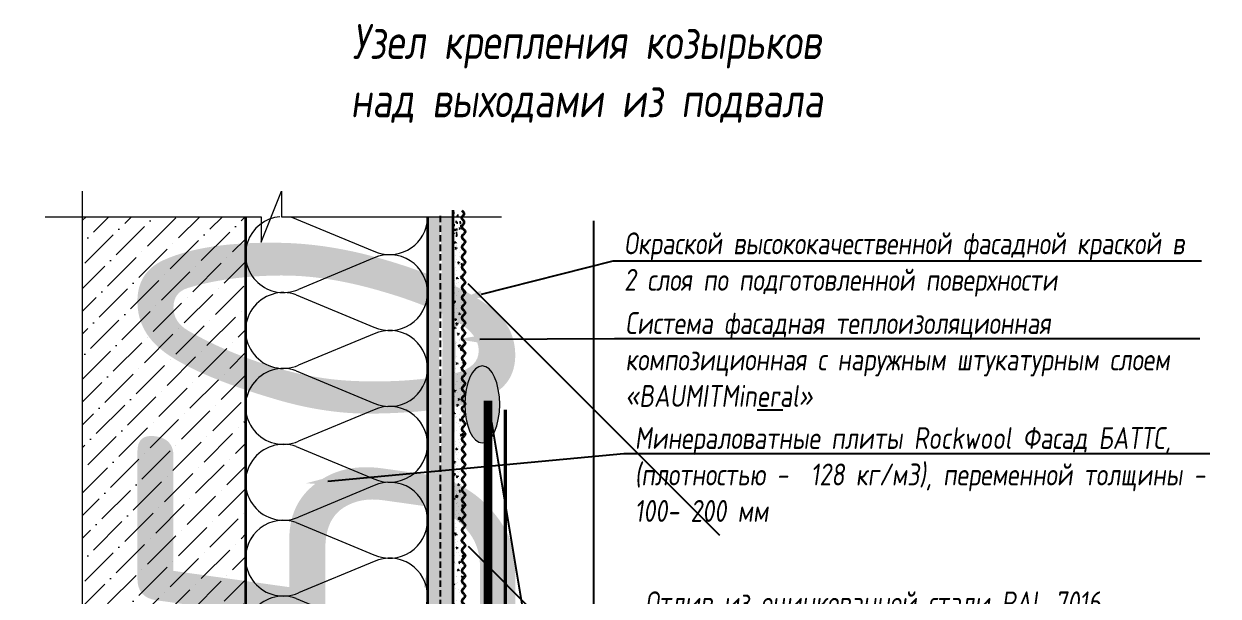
# Model space of a CAD drawing. Header units: millimetres. Extents: x 215300 to 349394, y -116838 to -1602.
# Drawn here: x 346481 to 347430, y -3760 to -3306 of the extents above; entities that cross this region are included whole.
import ezdxf
from ezdxf import colors
from ezdxf.entities.mleader import LeaderData, LeaderLine
from ezdxf.math import Vec2, Vec3

# ---------------------------------------------------------------- set-up
doc = ezdxf.new("R2010")
doc.units = ezdxf.units.MM
for name, pattern in [('ACAD_ISO02W100', [15, 12, -3]), ('ACAD_ISO03W100', [30, 12, -18]), ('DASHED', [19.05, 12.7, -6.35])]:
    doc.linetypes.add(name, pattern=pattern)
doc.layers.get('Defpoints').update_dxf_attribs({"color": 3, "lineweight": 35})
for name, color, linetype, lineweight in [('+АР_Размеры', 252, 'Continuous', 9), ('_Линии для надписей', 5, 'Continuous', 9), ('_Штриховки', 250, 'Continuous', 13), ('_Штриховки_точка', 5, 'Continuous', 30), ('АР_Гидроизол', 162, 'Continuous', 9), ('АР_Оси_Разм', 7, 'Continuous', 15), ('АР_Тонкие', 250, 'Continuous', 5), ('АР_Утеплитель', 250, 'Continuous', 13), ('Рисунок', 6, 'Continuous', 35)]:
    doc.layers.add(name, color=color, linetype=linetype, lineweight=lineweight)
for name, color, linetype in [('_Пунктир', 6, 'DASHED'), ('АР_Метал', 140, 'Continuous'), ('АР_Таблицы', 250, 'Continuous')]:
    doc.layers.add(name, color=color, linetype=linetype)
doc.styles.add('Архитект', font='isocpeur.ttf', dxfattribs={"width": 0.8, "oblique": 8})
doc.dimstyles.new('KK 100', dxfattribs={"dimscale": 100, "dimtxt": 3, "dimasz": 2, "dimexe": 1.5, "dimexo": 2, "dimtad": 1, "dimdec": 0, "dimrnd": 5, "dimtxsty": 'Архитект', "dimblk": 'OBLIQUE', "dimcen": 2.5, "dimdle": 1.5, "dimadec": 0, "dimazin": 0, "dimtfac": 1, "dimtdec": 0, "dimtmove": 0, "dimatfit": 3, "dimarcsym": 0})
pattern_1 = [(50, (339653.184, -5585.537), (10.974631, -0.960155), [1.147554, -12.623093]), (355, (339653.184, -5585.537), (-2.122994, 11.50907), [0.918043, -10.098474]), (100.451, (339654.099, -5585.617), (8.851676, 10.548863), [0.97527, -10.727972]), (46.1842, (339653.184, -5582.477), (16.329543, -2.53259), [1.72133, -18.93464]), (96.6356, (339654.545, -5582.688), (14.301005, 14.90468), [1.462905, -16.091958]), (351.184, (339653.184, -5582.477), (14.301027, 14.904654), [1.377065, -15.14771]), (21, (339654.714, -5583.242), (9.133136, -6.160377), [1.147554, -12.623093]), (326, (339654.714, -5583.242), (3.722895, 11.095308), [0.918043, -10.098474]), (71.4514, (339655.475, -5583.755), (12.856006, 4.934955), [0.97527, -10.727972]), (37.5, (339653.184, -5585.537), (0.1860545, 5.093515), [0, -9.976068, 0, -10.251481, 0, -10.136726]), (7.5, (339653.184, -5585.537), (4.025153, 6.0347825), [0, -5.8448744, 0, -9.7465575, 0, -3.8634313]), (327.5, (339649.772, -5585.537), (8.1678484, -0.345094), [0, -3.8251795, 0, -11.93456, 0, -15.8362433]), (317.5, (339648.242, -5585.537), (8.923161, 1.5316676), [0, -4.9727334, 0, -7.925772, 0, -11.246028])]

# ---------------------------------------------------------------- blocks, each defined once
blk = doc.blocks.new('_Oblique')
at = {"color": 0, "linetype": 'ByBlock', "lineweight": -2}
blk.add_line((-0.5, -0.5), (0.5, 0.5), dxfattribs=at)
blk = doc.blocks.new('*D36')
at = {"layer": 'Defpoints', "color": 0, "transparency": 16777216}
for p in [(346863.63, -3611.83), (346933.94, -3611.83), (346863.63, -3820.15)]:
    blk.add_point(p, dxfattribs=at)
at = {"layer": 'АР_Оси_Разм', "color": 0, "lineweight": -2, "transparency": 16777216}
for p, q in [((346933.94, -3970.15), (346933.94, -3461.83)), ((347063.63, -3611.83), (347083.94, -3611.83)), ((347063.63, -3820.15), (347083.94, -3820.15))]:
    blk.add_line(p, q, dxfattribs=at)
at = {"layer": 'АР_Оси_Разм', "color": 0, "lineweight": -2, "transparency": 16777216, "xscale": 200, "yscale": 200, "zscale": 200}
for p, rotation in [((346933.94, -3611.83), 90), ((346933.94, -3820.15), 270)]:
    blk.add_blockref('_Oblique', p, dxfattribs=dict(at, rotation=rotation))
at = {"layer": 'АР_Оси_Разм', "color": 0, "transparency": 16777216, "insert": (346721.44, -3715.99), "char_height": 300, "attachment_point": 5, "rotation": 90, "style": 'Архитект'}
blk.add_mtext('150', dxfattribs=at)
blk = doc.blocks.new('утеплитель')
at = {"layer": 'АР_Утеплитель'}
for p, q in [((-25.97, 14.56), (-10.6, 8.16)), ((-10.59, 6.84), (-25.51, 0.62))]:
    blk.add_line(p, q, dxfattribs=at)
for centre, radius, start, end in [((-28.5, 7.5), 7.5, 70.3227, 293.5343), ((-7.52, 15.02), 7.52, 245.8257, 359.8148), ((-7.5, 0), 7.5, 359.979, 114.2959)]:
    blk.add_arc(centre, radius, start, end, dxfattribs=at)

msp = doc.modelspace()

# ---------------------------------------------------------------- hatches: boundary and pattern name
at = {"layer": '_Штриховки'}
h = msp.add_hatch(dxfattribs=at)
h.set_pattern_fill('ANSI36', color=256, scale=4.015937, style=0)
h.set_pattern_definition([(45, (339636.994, -5627.937), (6.762026, 24.794095), [31.876496, -6.3753, 0, -6.3753])])
h.paths.add_polyline_path([(346657.255, -3458.603), (346527.861, -3458.603), (346527.861, -4249.638), (346657.255, -4249.638), (346657.255, -3719.612)])
at = {"layer": '_Штриховки_точка'}
h = msp.add_hatch(dxfattribs=at)
h.set_pattern_fill('DOTS', color=0, scale=2.409562, angle=45, style=0)
h.set_pattern_definition([(45, (339653.184, -5585.537), (-1.3524052, 4.0572156), [0, -3.8251795])])
edge = h.paths.add_edge_path()
edge.add_arc((343929.291, -3560.743), 2884.388, 357.970656, 362.029344)
edge.add_line((346811.869, -3458.603), (346801.829, -3458.603))
edge.add_arc((352438.668, -3558.119), 5637.717, 178.988574, 181.011426)
edge.add_line((346801.829, -3657.635), (346801.829, -3676.657))
edge.add_line((346801.829, -3676.657), (346798.984, -3676.657))
edge.add_arc((346537.85, -3710.872), 263.366, 5.791552, 7.464598, ccw=False)
edge.add_line((346799.871, -3684.296), (346800.517, -3684.296))
edge.add_arc((346537.85, -3710.872), 264.008, 0.850403, 5.777408, ccw=False)
edge.add_line((346801.829, -3706.953), (346801.829, -3722.627))
edge.add_arc((346537.85, -3718.708), 264.008, 354.222592, 359.149597, ccw=False)
edge.add_line((346800.517, -3745.285), (346799.871, -3745.285))
edge.add_arc((346537.85, -3718.708), 263.366, 352.535402, 354.208448, ccw=False)
edge.add_line((346798.984, -3752.923), (346801.829, -3752.923))
edge.add_line((346801.829, -3752.923), (346801.829, -3759.669))
edge.add_arc((346771.623, -3759.767), 30.206, -0.185166, 0.185166, ccw=False)
edge.add_line((346801.829, -3759.865), (346801.829, -4249.638))
edge.add_line((346801.829, -4249.638), (346811.869, -4249.638))
edge.add_line((346811.869, -4249.638), (346811.869, -3662.883))
edge = h.paths.add_edge_path()
edge.add_arc((344156.098, -3564.401), 2667.909, 357.727303, 362.272697)
edge.add_line((346821.909, -3458.603), (346811.869, -3458.603))
edge.add_arc((352069.445, -3560.743), 5258.568, 178.887043, 181.112957)
edge.add_line((346811.869, -3662.883), (346811.869, -4249.638))
edge.add_line((346811.869, -4249.638), (346821.909, -4249.638))
edge.add_line((346821.909, -4249.638), (346821.909, -3670.198))
h = msp.add_hatch(dxfattribs=at)
h.set_pattern_fill('AR-CONC', color=0, scale=0.060239, style=0)
h.set_pattern_definition(pattern_1)
edge = h.paths.add_edge_path()
edge.add_line((346829.946, -3458.057), (346830.414, -3457.523))
edge.add_line((346830.414, -3457.523), (346830.782, -3456.955))
edge.add_line((346830.782, -3456.955), (346830.946, -3456.346))
edge.add_line((346830.946, -3456.346), (346830.803, -3455.688))
edge.add_line((346830.803, -3455.688), (346830.249, -3454.973))
edge.add_line((346830.249, -3454.973), (346821.909, -3453.547))
edge.add_line((346821.909, -3453.547), (346821.909, -3670.198))
edge.add_arc((346769.732, -3731.261), 80.319, 41.308759, 49.486807, ccw=False)
edge.add_spline(control_points=[(346831.578, -3680.015), (346831.665, -3679.837), (346832.09, -3678.319), (346826.092, -3675.464), (346834.526, -3671.448), (346826.092, -3667.432), (346834.526, -3663.416), (346826.092, -3659.4), (346834.526, -3655.384), (346826.092, -3651.368), (346834.526, -3647.352), (346826.092, -3643.336), (346834.526, -3639.32), (346826.092, -3635.304), (346834.526, -3631.288), (346826.092, -3627.272), (346834.526, -3623.256), (346826.092, -3619.241), (346834.526, -3615.225), (346826.092, -3611.209), (346834.526, -3607.193), (346826.092, -3603.177), (346834.526, -3599.161), (346826.092, -3595.145), (346834.526, -3591.129), (346826.092, -3587.113), (346834.526, -3583.097), (346826.092, -3579.081), (346834.526, -3575.065), (346826.092, -3571.049), (346834.526, -3567.033), (346826.092, -3563.017), (346834.526, -3559.001), (346826.092, -3554.986), (346834.526, -3550.97), (346826.092, -3546.954), (346834.526, -3542.938), (346826.092, -3538.922), (346834.526, -3534.906), (346826.092, -3530.89), (346834.526, -3526.874), (346826.092, -3522.858), (346834.526, -3518.842), (346826.092, -3514.826), (346834.526, -3510.81), (346826.092, -3506.794), (346834.526, -3502.778), (346826.092, -3498.762), (346834.526, -3494.747), (346826.092, -3490.731), (346834.526, -3486.715), (346826.093, -3482.698), (346834.522, -3478.684), (346826.106, -3474.661), (346834.476, -3470.674), (346827.556, -3467.191), (346829.533, -3465.286), (346830.249, -3464.587)], knot_values=[1.7910818, 1.7910818, 1.7910818, 1.7910818, 1.9538564, 3.1745119, 4.3951675, 5.6158231, 6.8364786, 8.0571342, 9.2777897, 10.4984453, 11.7191009, 12.9397564, 14.160412, 15.3810676, 16.6017231, 17.8223787, 19.0430342, 20.2636898, 21.4843454, 22.7050009, 23.9256565, 25.146312, 26.3669676, 27.5876232, 28.8082787, 30.0289343, 31.2495899, 32.4702454, 33.690901, 34.9115565, 36.1322121, 37.3528677, 38.5735232, 39.7941788, 41.0148343, 42.2354899, 43.4561455, 44.676801, 45.8974566, 47.1181122, 48.3387677, 49.5594233, 50.7800788, 52.0007344, 53.22139, 54.4420455, 55.6627011, 56.8833566, 58.1040122, 59.3246678, 60.5453233, 61.7659789, 62.9866345, 64.20729, 65.4279456, 66.6486011, 67.2988305, 67.2988305, 67.2988305, 67.2988305], degree=3, periodic=0)
edge.add_line((346830.249, -3464.587), (346830.79, -3463.691))
edge.add_line((346830.79, -3463.691), (346830.926, -3462.902))
edge.add_line((346830.926, -3462.902), (346830.758, -3462.204))
edge.add_line((346830.758, -3462.204), (346830.391, -3461.582))
edge.add_line((346830.391, -3461.582), (346829.926, -3461.02))
edge.add_line((346829.926, -3461.02), (346828.606, -3459.526))
edge.add_line((346828.606, -3459.526), (346829.946, -3458.057))
h = msp.add_hatch(dxfattribs=at)
h.set_pattern_fill('AR-CONC', color=0, scale=0.060239, style=0)
h.set_pattern_definition(pattern_1)
edge = h.paths.add_edge_path()
edge.add_spline(control_points=[(346829.297, -3804.918), (346829.059, -3804.603), (346828.242, -3802.95), (346834.526, -3799.958), (346826.092, -3795.942), (346834.526, -3791.926), (346826.092, -3787.91), (346834.526, -3783.894), (346826.092, -3779.878), (346834.526, -3775.862), (346826.092, -3771.846), (346834.526, -3767.83), (346826.092, -3763.814), (346834.526, -3759.798), (346826.092, -3755.782), (346834.526, -3751.766), (346826.092, -3747.751), (346834.526, -3743.735), (346826.092, -3739.719), (346834.526, -3735.703), (346826.092, -3731.687), (346834.526, -3727.671), (346826.092, -3723.655), (346834.526, -3719.639), (346826.092, -3715.623), (346834.526, -3711.607), (346826.092, -3707.591), (346834.526, -3703.575), (346826.092, -3699.559), (346834.526, -3695.543), (346826.092, -3691.527), (346834.526, -3687.511), (346826.467, -3683.674), (346831.015, -3681.175), (346831.578, -3680.015)], knot_values=[67.2988305, 67.2988305, 67.2988305, 67.2988305, 67.5859303, 68.8065859, 70.0272414, 71.247897, 72.4685525, 73.6892081, 74.9098637, 76.1305192, 77.3511748, 78.5718304, 79.7924859, 81.0131415, 82.233797, 83.4544526, 84.6751082, 85.8957637, 87.1164193, 88.3370748, 89.5577304, 90.778386, 91.9990415, 93.2196971, 94.4403527, 95.6610082, 96.8816638, 98.1023193, 99.3229749, 100.5436305, 101.764286, 102.9849416, 104.2055972, 105.2634781, 105.2634781, 105.2634781, 105.2634781], degree=3, periodic=0)
edge.add_arc((346769.732, -3731.261), 80.319, 39.645394, 49.486807)
edge.add_line((346821.909, -3670.198), (346821.909, -3804.918))
edge.add_line((346821.909, -3804.918), (346829.297, -3804.918))
at = {"layer": 'АР_Гидроизол', "linetype": 'ACAD_ISO03W100'}
h = msp.add_hatch(color=253, dxfattribs=at)
h.dxf.hatch_style = 1
edge = h.paths.add_edge_path()
edge.add_ellipse((346845.273, -3607.69), major_axis=(0, -30.567), ratio=0.4518978, start_angle=0, end_angle=360, ccw=False)

# ---------------------------------------------------------------- linework, layer by layer
at = {"layer": '+АР_Размеры', "ltscale": 100, "elevation": 0}
for points in [[(346498.24, -3458.603), (346669.77, -3458.603), (346669.77, -3478.908), (346685.959, -3438.298), (346685.959, -3458.603), (346860.561, -3458.603)], [(346527.861, -4269.693), (346527.861, -3985.226), (346548.166, -3985.226), (346507.555, -3969.038), (346527.861, -3969.038), (346527.861, -3438.349)]]:
    msp.add_lwpolyline(points, dxfattribs=at)
at = {"layer": '_Пунктир', "ltscale": 0.4}
for q in [(346811.869, -4249.638, 0), (346811.869, -3457.933, 0)]:
    msp.add_line((346811.869, -3457.933, 0), q, dxfattribs=at)
at = {"layer": '_Штриховки'}
for p, q in [((346693.239, -3458.603, 0), (346759.254, -3486.085, 0)), ((346759.317, -3491.401, 0), (346699.402, -3516.359, 0)), ((346697.517, -3701.362, 0), (346759.254, -3727.063, 0)), ((346759.317, -3732.38, 0), (346699.402, -3757.337, 0)), ((346759.317, -3732.402, 0), (346699.402, -3757.359, 0))]:
    msp.add_line(p, q, dxfattribs=at)
at = {"layer": '_Штриховки', "lineweight": 5}
msp.add_line((346726.078, -3746.217, 0), (346699.385, -3757.336, 0), dxfattribs=at)
at = {"layer": '_Штриховки'}
for centre, radius, start, end in [((346687.404, -3488.662, 0), 30.184, 95.231377, 293.421034), ((346771.623, -3458.528, 0), 30.206, 245.825666, 350.687905), ((346771.71, -3518.853, 0), 30.12, 359.978984, 114.295859), ((346687.375, -3729.723, 0), 30.12, 70.322748, 185.174863), ((346771.623, -3699.506, 0), 30.206, 245.825666, 359.814833), ((346687.375, -3729.745, 0), 30.12, 160.341464, 185.130581), ((346771.71, -3759.831, 0), 30.12, 359.978984, 114.295859)]:
    msp.add_arc(centre, radius, start, end, dxfattribs=at)
at = {"layer": '_Штриховки', "lineweight": 5}
msp.add_arc((346687.358, -3729.721, 0), 30.12, 146.35872, 293.534282, dxfattribs=at)
at = {"layer": 'АР_Гидроизол', "linetype": 'ACAD_ISO02W100', "ltscale": 40, "const_width": 6.944, "elevation": 0}
msp.add_lwpolyline([(346849.742, -3604.604), (346849.742, -3828.578), (347426.031, -4129.745)], dxfattribs=at)
at = {"layer": 'АР_Гидроизол', "extrusion": (0, 0, -1)}
msp.add_ellipse((346845.273, -3607.69, 0), major_axis=(0, -30.567), ratio=0.4518978, dxfattribs=at)
at = {"layer": 'АР_Метал', "color": 154, "ltscale": 100, "const_width": 2.778, "elevation": 0}
msp.add_lwpolyline([(346863.63, -3611.827), (346863.63, -3820.147), (346921.361, -3850.174)], dxfattribs=at)
at = {"layer": 'Рисунок'}
for p, q in [((346657.255, -3458.603, 0), (346657.255, -4249.638, 0)), ((346801.829, -3458.603, 0), (346801.829, -4249.638, 0)), ((346801.829, -3458.603, 0), (346801.829, -3458.603, 0)), ((346821.909, -3453.547, 0), (346821.909, -4249.638, 0)), ((346829.09, -3453.814, 0), (346830.249, -3454.973, 0)), ((346829.09, -3453.814, 0), (346829.09, -3453.814, 0))]:
    msp.add_line(p, q, dxfattribs=at)
msp.add_lwpolyline([(346830.249, -3464.587), (346830.79, -3463.691), (346830.926, -3462.902), (346830.758, -3462.204), (346830.391, -3461.582), (346829.926, -3461.02), (346829.468, -3460.502), (346829.119, -3460.012), (346828.983, -3459.534), (346829.127, -3459.055), (346829.483, -3458.565), (346829.946, -3458.057), (346830.414, -3457.523), (346830.782, -3456.955), (346830.946, -3456.346), (346830.803, -3455.688), (346830.249, -3454.973)], dxfattribs=at)
msp.add_open_spline([(346830.249, -3464.587, 0), (346829.533, -3465.286, 0), (346827.556, -3467.191, 0), (346834.476, -3470.674, 0), (346826.106, -3474.661, 0), (346834.522, -3478.684, 0), (346826.093, -3482.698, 0), (346834.526, -3486.715, 0), (346826.092, -3490.731, 0), (346834.526, -3494.747, 0), (346826.092, -3498.762, 0), (346834.526, -3502.778, 0), (346826.092, -3506.794, 0), (346834.526, -3510.81, 0), (346826.092, -3514.826, 0), (346834.526, -3518.842, 0), (346826.092, -3522.858, 0), (346834.526, -3526.874, 0), (346826.092, -3530.89, 0), (346834.526, -3534.906, 0), (346826.092, -3538.922, 0), (346834.526, -3542.938, 0), (346826.092, -3546.954, 0), (346834.526, -3550.97, 0), (346826.092, -3554.986, 0), (346834.526, -3559.001, 0), (346826.092, -3563.017, 0), (346834.526, -3567.033, 0), (346826.092, -3571.049, 0), (346834.526, -3575.065, 0), (346826.092, -3579.081, 0), (346834.526, -3583.097, 0), (346826.092, -3587.113, 0), (346834.526, -3591.129, 0), (346826.092, -3595.145, 0), (346834.526, -3599.161, 0), (346826.092, -3603.177, 0), (346834.526, -3607.193, 0), (346826.092, -3611.209, 0), (346834.526, -3615.225, 0), (346826.092, -3619.241, 0), (346834.526, -3623.256, 0), (346826.092, -3627.272, 0), (346834.526, -3631.288, 0), (346826.092, -3635.304, 0), (346834.526, -3639.32, 0), (346826.092, -3643.336, 0), (346834.526, -3647.352, 0), (346826.092, -3651.368, 0), (346834.526, -3655.384, 0), (346826.092, -3659.4, 0), (346834.526, -3663.416, 0), (346826.092, -3667.432, 0), (346834.526, -3671.448, 0), (346826.092, -3675.464, 0), (346834.526, -3679.48, 0), (346826.092, -3683.496, 0), (346834.526, -3687.511, 0), (346826.092, -3691.527, 0), (346834.526, -3695.543, 0), (346826.092, -3699.559, 0), (346834.526, -3703.575, 0), (346826.092, -3707.591, 0), (346834.526, -3711.607, 0), (346826.092, -3715.623, 0), (346834.526, -3719.639, 0), (346826.092, -3723.655, 0), (346834.526, -3727.671, 0), (346826.092, -3731.687, 0), (346834.526, -3735.703, 0), (346826.092, -3739.719, 0), (346834.526, -3743.735, 0), (346826.092, -3747.751, 0), (346834.526, -3751.766, 0), (346826.092, -3755.782, 0), (346834.526, -3759.798, 0), (346826.092, -3763.814, 0), (346834.526, -3767.83, 0), (346826.092, -3771.846, 0), (346834.526, -3775.862, 0), (346826.092, -3779.878, 0), (346834.526, -3783.894, 0), (346826.092, -3787.91, 0), (346834.526, -3791.926, 0), (346826.092, -3795.942, 0), (346834.526, -3799.958, 0), (346826.092, -3803.974, 0), (346834.526, -3807.99, 0), (346826.092, -3812.005, 0), (346834.526, -3816.021, 0), (346828.826, -3818.735, 0), (346828.906, -3820.111, 0), (346828.91, -3820.147, 0)], degree=3, knots=[1.7910818, 1.7910818, 1.7910818, 1.7910818, 2.4413111, 3.6619667, 4.8826222, 6.1032778, 7.3239334, 8.5445889, 9.7652445, 10.9859001, 12.2065556, 13.4272112, 14.6478667, 15.8685223, 17.0891779, 18.3098334, 19.530489, 20.7511445, 21.9718001, 23.1924557, 24.4131112, 25.6337668, 26.8544224, 28.0750779, 29.2957335, 30.516389, 31.7370446, 32.9577002, 34.1783557, 35.3990113, 36.6196668, 37.8403224, 39.060978, 40.2816335, 41.5022891, 42.7229447, 43.9436002, 45.1642558, 46.3849113, 47.6055669, 48.8262225, 50.046878, 51.2675336, 52.4881891, 53.7088447, 54.9295003, 56.1501558, 57.3708114, 58.591467, 59.8121225, 61.0327781, 62.2534336, 63.4740892, 64.6947448, 65.9154003, 67.1360559, 68.3567114, 69.577367, 70.7980226, 72.0186781, 73.2393337, 74.4599893, 75.6806448, 76.9013004, 78.1219559, 79.3426115, 80.5632671, 81.7839226, 83.0045782, 84.2252337, 85.4458893, 86.6665449, 87.8872004, 89.107856, 90.3285116, 91.5491671, 92.7698227, 93.9904782, 95.2111338, 96.4317894, 97.6524449, 98.8731005, 100.093756, 101.3144116, 102.5350672, 103.7557227, 104.9763783, 106.1970339, 107.4176894, 108.638345, 109.8590005, 109.8924547, 109.8924547, 109.8924547, 109.8924547], dxfattribs=at)

# ---------------------------------------------------------------- block references
at = {"layer": '_Линии для надписей', "xscale": 4.015936533811981, "yscale": 4.015936533811981, "zscale": 4.015936533811981}
for p in [(346801.829, -3579.103, 0), (346801.829, -3639.364, 0), (346801.829, -3699.581, 0)]:
    msp.add_blockref('утеплитель', p, dxfattribs=at)
at = {"layer": '_Линии для надписей', "lineweight": 5, "xscale": 4.015936533811981, "yscale": 4.015936533811981, "zscale": 4.015936533811981}
msp.add_blockref('утеплитель', (346801.812, -3820.102, 0), dxfattribs=at)

# ---------------------------------------------------------------- texts
at = {"layer": 'АР_Таблицы', "lineweight": 9, "insert": (346928.217, -3344.858, 0), "char_height": 27.77601, "width": 664.77977, "attachment_point": 5, "style": 'Архитект'}
msp.add_mtext('Узел крепления козырьков ^Jнад выходами из подвала ', dxfattribs=at)

# ---------------------------------------------------------------- dimensions: what is measured, and where the dimension line sits
at = {"layer": 'АР_Оси_Разм'}
dim = msp.add_linear_dim(base=(346933.939, -3611.827, 0), p1=(346863.63, -3820.147, 0), p2=(346863.63, -3611.827, 0), angle=90, text='150', dimstyle='KK 100', dxfattribs=at)
dim.commit()
dim.dimension.update_dxf_attribs({"geometry": '*D36', "text_midpoint": (346933.939, -3715.987, 0), "dimtype": 160})

# ---------------------------------------------------------------- leaders
at = {"layer": 'АР_Тонкие'}
ml = msp.add_multileader_mtext('Standard', dxfattribs=at)
ml.set_content('\\pxsm1,ql;Штукатурный слой внутреннего откоса', color=256, style='Архитект')
ml.set_leader_properties()
ml.build(insert=Vec2(0, 0))
ml.multileader.update_dxf_attribs({"text_left_attachment_type": 6, "text_right_attachment_type": 6, "dogleg_length": 100, "arrow_head_size": 17.36})
ctx = ml.context
ctx.base_point, ctx.char_height, ctx.arrow_head_size, ctx.landing_gap_size, ctx.plane_origin, ctx.plane_x_axis = Vec3(346382.862, -3375.347, 0), 17.36001, 17.36, 1.736, Vec3(343468.66, -5048.717, 0), Vec3(-1, 0)
ctx.left_attachment, ctx.right_attachment = 6, 6
notes = []
notes.append((ctx, [(0, (1, 1, 0), (346020.028, -3375.347, 0), (1, 0), 6.944, [(0, [(345920.114, -3567.704, 0)], 0, [])])]))
ctx.mtext.insert, ctx.mtext.width, ctx.mtext.defined_height, ctx.mtext.flow_direction = Vec3(346028.708, -3352.779, 0), 590.14357, 79.365, 5
ml = msp.add_multileader_mtext('Standard', dxfattribs=at)
ml.set_content('\\pxqlsm1;Окраской высококачественной фасадной краской в 2 слоя по подготовленной поверхности', color=256, style='Архитект')
ml.set_leader_properties()
ml.build(insert=Vec2(0, 0))
ml.multileader.update_dxf_attribs({"text_left_attachment_type": 6, "text_right_attachment_type": 6, "dogleg_length": 100, "arrow_head_size": 17.36})
ctx = ml.context
ctx.base_point, ctx.char_height, ctx.arrow_head_size, ctx.landing_gap_size, ctx.plane_origin, ctx.plane_x_axis = Vec3(347391.246, -3493.685, 0), 17.36001, 17.36, 1.736, Vec3(345347.69, -4446.235, 0), Vec3(-1, 0)
ctx.left_attachment, ctx.right_attachment = 6, 6
notes.append((ctx, [(0, (1, 1, 0), (346949.25, -3493.685, 0), (1, 0), 6.944, [(0, [(346827.849, -3524.39, 0)], 0, [])])]))
ctx.mtext.insert, ctx.mtext.width, ctx.mtext.defined_height, ctx.mtext.flow_direction = Vec3(346957.93, -3471.117, 0), 453.89847, 87.525, 5
ml = msp.add_multileader_mtext('Standard', dxfattribs=at)
ml.set_content('\\pxqlsm1;Система фасадная теплоизоляционная композиционная с наружным штукатурным слоем «BAUMITMineral»', color=256, style='Архитект')
ml.set_leader_properties()
ml.build(insert=Vec2(0, 0))
ml.multileader.update_dxf_attribs({"text_left_attachment_type": 6, "text_right_attachment_type": 6, "dogleg_length": 100, "arrow_head_size": 17.36})
ctx = ml.context
ctx.base_point, ctx.char_height, ctx.arrow_head_size, ctx.landing_gap_size, ctx.plane_origin, ctx.plane_x_axis = Vec3(347393.5, -3555.206, 0), 17.360005, 17.36, 1.736, Vec3(345348.394, -4472.594, 0), Vec3(-1, 0)
ctx.left_attachment, ctx.right_attachment = 6, 6
notes.append((ctx, [(0, (1, 1, 0), (346950.154, -3555.206, 0), (1, 0), 6.944, [(0, [(346825.927, -3555.944, 0)], 0, [])])]))
ctx.mtext.insert, ctx.mtext.width, ctx.mtext.defined_height, ctx.mtext.flow_direction = Vec3(346958.834, -3534.374, 0), 451.70162, 132.181, 5
ml = msp.add_multileader_mtext('Standard', dxfattribs=at)
ml.set_content('Атмосферостойкий герметик', color=256, style='Архитект')
ml.set_leader_properties()
ml.build(insert=Vec2(0, 0))
ml.multileader.update_dxf_attribs({"text_left_attachment_type": 6, "text_right_attachment_type": 6, "dogleg_length": 100, "arrow_head_size": 17.36})
ctx = ml.context
ctx.base_point, ctx.char_height, ctx.arrow_head_size, ctx.landing_gap_size, ctx.plane_origin = Vec3(346984.214, -3818.75, 0), 17.36001, 17.36, 1.736, Vec3(347370.903, -3349.758, 0)
ctx.left_attachment, ctx.right_attachment = 6, 6
notes.append((ctx, [(1, (1, 1, 0), (346977.27, -3818.75, 0), (1, 0), 6.944, [(0, [(346849.742, -3604.604, 0), (346880.186, -3786.763, 0)], 0, [])])]))
ctx.mtext.insert, ctx.mtext.flow_direction = Vec3(346985.95, -3796.182, 0), 5
ml = msp.add_multileader_mtext('Standard', dxfattribs=at)
ml.set_content('Минераловатные плиты Rockwool Фасад БАТТС, (плотностью -  128 кг/м3), переменной толщины - 100- 200 мм', color=256, style='Архитект')
ml.set_leader_properties()
ml.build(insert=Vec2(0, 0))
ml.multileader.update_dxf_attribs({"text_left_attachment_type": 6, "text_right_attachment_type": 6, "dogleg_length": 100, "arrow_head_size": 17.36})
ctx = ml.context
ctx.base_point, ctx.char_height, ctx.arrow_head_size, ctx.landing_gap_size, ctx.plane_origin, ctx.plane_x_axis = Vec3(347413.812, -3646.498, 0), 17.360005, 17.36, 1.736, Vec3(345569.484, -4604.067, 0), Vec3(-1, 0)
ctx.left_attachment, ctx.right_attachment = 6, 6
notes.append((ctx, [(0, (1, 1, 0), (346957.591, -3646.498, 0), (1, 0), 6.944, [(0, [(346705.419, -3670.237, 0)], 0, [])])]))
ctx.mtext.insert, ctx.mtext.width, ctx.mtext.defined_height, ctx.mtext.flow_direction = Vec3(346966.271, -3625.666, 0), 452.12806, 65.58, 5
ml = msp.add_multileader_mtext('Standard', dxfattribs=at)
ml.set_content('\\pxsm1,ql;Защитная планка (по окончании работ удаляется)', color=256, style='Архитект')
ml.set_leader_properties()
ml.build(insert=Vec2(0, 0))
ml.multileader.update_dxf_attribs({"text_left_attachment_type": 6, "text_right_attachment_type": 6, "dogleg_length": 100, "arrow_head_size": 17.36})
ctx = ml.context
ctx.base_point, ctx.char_height, ctx.arrow_head_size, ctx.landing_gap_size, ctx.plane_origin, ctx.plane_x_axis = Vec3(346457.582, -3773.272, 0), 17.36001, 17.36, 1.736, Vec3(344499.881, -4709.071, 0), Vec3(-1, 0)
ctx.left_attachment, ctx.right_attachment = 6, 6
notes.append((ctx, [(0, (1, 1, 0), (346058.799, -3773.272, 0), (1, 0), 41.243, [(0, [(345976.125, -3689.38, 0)], 0, [])])]))
ctx.mtext.insert, ctx.mtext.width, ctx.mtext.defined_height, ctx.mtext.flow_direction = Vec3(346101.777, -3750.704, 0), 403.3054, 44.404, 5
ml = msp.add_multileader_mtext('Standard', dxfattribs=at)
ml.set_content('Отлив из оцинкованной стали RAL 7016', color=256, style='Архитект')
ml.set_leader_properties()
ml.build(insert=Vec2(0, 0))
ml.multileader.update_dxf_attribs({"text_left_attachment_type": 6, "text_right_attachment_type": 6, "dogleg_length": 100, "arrow_head_size": 17.36})
ctx = ml.context
ctx.base_point, ctx.char_height, ctx.arrow_head_size, ctx.landing_gap_size, ctx.plane_origin = Vec3(346972.83, -3776.955, 0), 17.36001, 17.36, 1.736, Vec3(347370.903, -3591.598, 0)
ctx.left_attachment, ctx.right_attachment = 6, 6
notes.append((ctx, [(1, (1, 1, 0), (346965.886, -3776.955, 0), (1, 0), 6.944, [(1, [(346863.63, -3771.128, 0)], 0, [])])]))
ctx.mtext.insert, ctx.mtext.flow_direction = Vec3(346974.566, -3756.123, 0), 5
for ctx, leaders in notes:
    for number, flags, end, landing, length, lines in leaders:
        leader = LeaderData()
        leader.index, (leader.has_last_leader_line, leader.has_dogleg_vector, leader.attachment_direction) = number, flags
        leader.last_leader_point, leader.dogleg_vector, leader.dogleg_length = Vec3(end), Vec3(landing), length
        for number, points, colour, breaks in lines:
            line = LeaderLine()
            line.index, line.vertices, line.color, line.breaks = number, Vec3.list(points), colors.encode_raw_color(colour), breaks
            leader.lines.append(line)
        ctx.leaders.append(leader)

doc.saveas('drawing.dxf')
